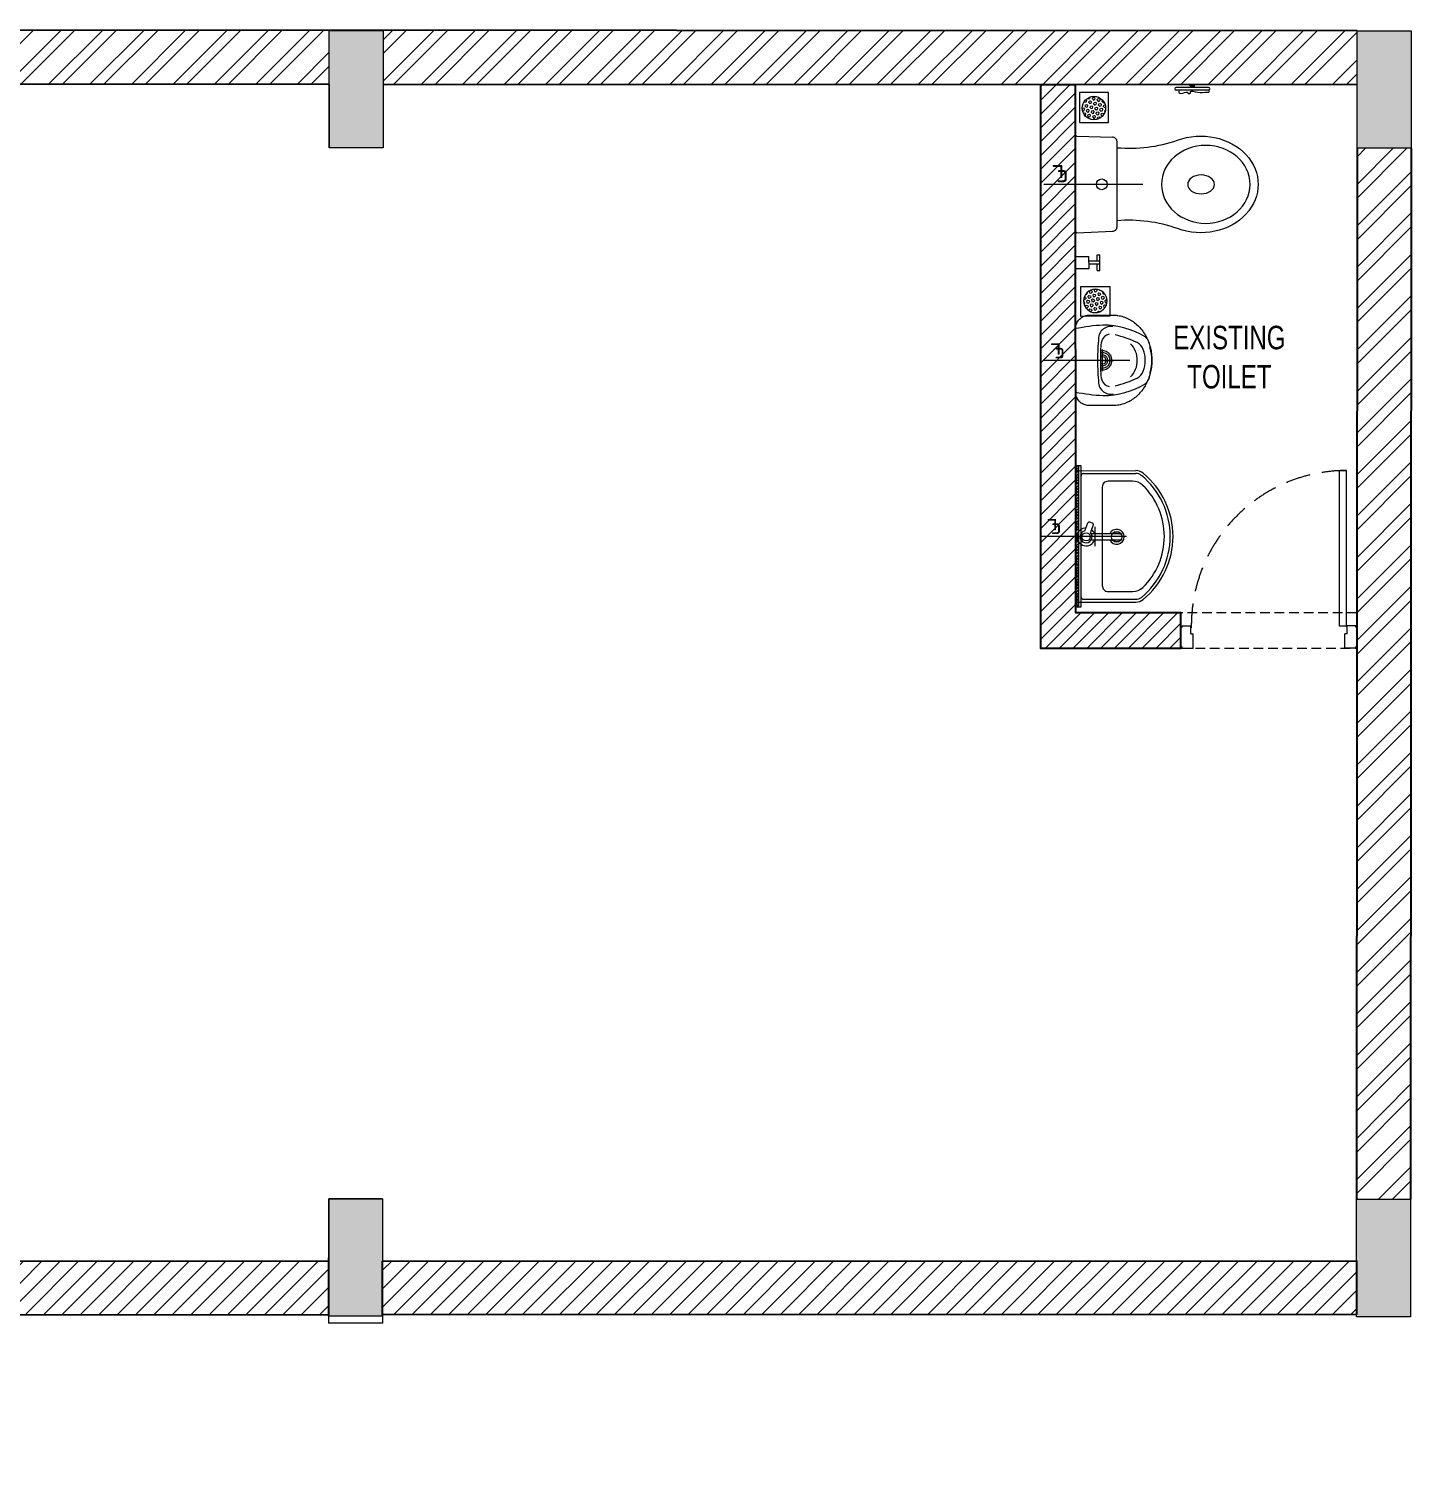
# Model space of a CAD drawing. Header units: feet. Extents: x 9100201 to 9130972, y -7060626 to -7048050.
# Drawn here: x 9125077 to 9130968, y -7054217 to -7048056 of the extents above; entities that cross this region are included whole.
import ezdxf

# ---------------------------------------------------------------- set-up
doc = ezdxf.new("R2010")
doc.units = ezdxf.units.FT
doc.header["$LTSCALE"] = 33
doc.header["$MEASUREMENT"] = 0
for name, pattern in [('a_p6_plan_L18$0$HIDDEN', [0.375, 0.25, -0.125]), ('CENTER', [2, 1.25, -0.25, 0.25, -0.25]), ('DOT2', [0.125, 0, -0.125]), ('HIDDEN', [9.525, 6.35, -3.175]), ('HIDDEN2', [4.7625, 3.175, -1.5875])]:
    doc.linetypes.add(name, pattern=pattern)
for name, color, linetype, lineweight in [('A-COL', 243, 'Continuous', 9), ('centerline-toilets', 2, 'CENTER', 13), ('column hatch', 5, 'Continuous', 0), ('Door', 2, 'Continuous', 13), ('ele', 252, 'Continuous', 13), ('Fhitting', 152, 'Continuous', 30), ('LENS-DIM', 252, 'Continuous', 5), ('LENS-DOOR', 34, 'Continuous', 20), ('LENS-TEXT', 31, 'Continuous', 5), ('LENS_CURTAIN', 5, 'a_p6_plan_L18$0$HIDDEN', 9), ('LN-HATCH', 251, 'Continuous', 0), ('Mirror', 150, 'Continuous', 20), ('Panelling', 65, 'Continuous', 18), ('PARTITION', 22, 'Continuous', 30), ('Toilet', 5, 'Continuous', 9)]:
    doc.layers.add(name, color=color, linetype=linetype, lineweight=lineweight)
doc.layers.add('A-WALL', color=1, linetype='Continuous')
doc.styles.add('LK TXT', font='GILC____.TTF', dxfattribs={"height": 100})
doc.styles.get("Standard").update_dxf_attribs({"font": 'GILC____.TTF'})

# ---------------------------------------------------------------- blocks, each defined once
blk = doc.blocks.new('Wash Basin')
at = {"layer": 'PARTITION', "lineweight": 9}
h = blk.add_hatch(dxfattribs=at)
h.set_pattern_fill('ANSI38', color=256, scale=70, angle=990, style=0, double=1)
h.set_pattern_definition([(315, (-64.7135, -33.325), (6.18718, 6.18718), []), (45, (-64.7135, -33.325), (6.18718, 18.56155), [21.875, -13.125])])
h.paths.add_polyline_path([(300.1, -22), (-300.1, -22), (-300.1, -34), (300.1, -34)])
at = {"layer": 'centerline-toilets', "linetype": 'HIDDEN', "ltscale": 10}
blk.add_line((0, -238.1), (0, 129.8), dxfattribs=at)
at = {"layer": 'Mirror', "ltscale": 0.5}
blk.add_lwpolyline([(-300.1, -34), (-300.1, -46), (300.1, -46), (300.1, -34)], close=True, dxfattribs=at)
at = {"layer": 'Panelling', "lineweight": 9}
blk.add_lwpolyline([(-300.1, -22), (-300.1, -34), (300.1, -34), (300.1, -22)], close=True, dxfattribs=at)
at = {"layer": 'Toilet', "ltscale": 100}
for p, q in [((-280, -32), (-280, -278.3)), ((-270, -22), (270, -22)), ((-268, -55), (-268, -278.3)), ((-258, -45), (258, -45)), ((268, -55), (268, -278.3)), ((280, -32), (280, -278.3)), ((-14.8, -88.6), (-14.6, -207.9)), ((11, -207.9), (10.8, -88.6))]:
    blk.add_line(p, q, dxfattribs=at)
blk.add_lwpolyline([(40.7, -103.2), (-41.1, -103.2)], dxfattribs=at)
blk.add_lwpolyline([(23.1, -61.6), (57.7, -73.5, -0.414214), (61.4, -81.2), (57.5, -92.5, -0.414214), (49.9, -96.2), (16.1, -84.6)], format="xyb", dxfattribs=at)
blk.add_lwpolyline([(-235, -264, 0.191896), (-217.2, -308.7, 0.420236), (217.2, -308.7, 0.191896), (235, -264), (235, -160.5, 0.414214), (210, -135.5), (-210, -135.5, 0.414214), (-235, -160.5)], format="xyb", close=True, dxfattribs=at)
for centre, radius in [((-2, -66.5), 17.5), ((-2, -196.8), 22.5)]:
    blk.add_circle(centre, radius, dxfattribs=at)
for centre, radius, start, end in [((-270, -32), 10, 90, 180), ((-258, -55), 10, 90, 180), ((258, -55), 10, 0, 90), ((270, -32), 10, 0, 90), ((-2, -197.1), 32.1, 113.08975, 66.24598), ((-2, -196.8), 20.5, 128.04034, 237.28993), ((-2, -196.8), 20.5, 304.47329, 50.73323), ((-230, -278.3), 50, 180, 218.44606), ((-230, -278.3), 38, 180, 218.44606), ((0, -89.3), 335.7, 219.31295, 320.68705), ((230, -278.3), 38, 321.55394, 0), ((230, -278.3), 50, 321.55394, 0), ((0, -89.3), 347.7, 219.28258, 320.71742)]:
    blk.add_arc(centre, radius, start, end, dxfattribs=at)
for centre, major_axis, start_param, end_param in [((-2, -66.5), (0, 38.3), 4.720493, 9.081982), ((-2, -66.5), (-0.2, -25.6), 1.769108, 7.074098), ((-2, -66.5), (0, 38.3), 3.484555, 4.083576), ((-1.8, -207.9), (-9.04, 9.04), 0.785398, 3.926991)]:
    blk.add_ellipse(centre, major_axis=major_axis, ratio=1, start_param=start_param, end_param=end_param, dxfattribs=at)
at = {"layer": 'centerline-toilets', "linetype": 'DOT2', "insert": (33.3, 61.8), "char_height": 75, "width": 495.827, "attachment_point": 5, "rotation": 90}
blk.add_mtext('{\\fISOCPEUR|b0|i0|c0|p34;℄}', dxfattribs=at)
blk = doc.blocks.new('DLF-RSP-AR-CD-DWG-4DT-3113$0$X-TYPICAL TOILET UPPER FLOORS - 02$0$urinals')
at = {"layer": 'Toilet'}
for p, q in [((0, -15.6), (0, 8.3)), ((-46.1, -115), (46.1, -115)), ((0, -105.4), (0, -161.1))]:
    blk.add_line(p, q, dxfattribs=at)
blk.add_lwpolyline([(135, 0), (-135, 0, 0.036949), (-150, -116.2, 0.138094), (-99.8, -297.1, 0.221721), (-52, -317.9, 0.062656), (0, -325, 0.062656), (52, -317.9, 0.221721), (99.8, -297.1, 0.138094), (150, -116.2, 0.036949)], format="xyb", close=True, dxfattribs=at)
for centre, radius, start, end in [((-94.3, -144.9), 47.1, 93.37082, 154.48244), ((-71.4, -149.9), 40.2, 106.70156, 169.72504), ((3.2, -1238.2), 1144.7, 90.16247, 95.02645), ((-50.5, -225.3), 118.5, 89.54541, 105.88575), ((-0.1, -996.2), 890.8, 89.99178, 93.18195), ((0, -115), 40, 167.42797, 12.57203), ((0, -115), 33, 164.1814, 15.8186), ((0, -115), 32, 163.60493, 16.39507), ((0, -115), 22.6, 155.66533, 24.33467), ((0, -115), 14.7, 139.91088, 40.08912), ((-3.2, -1238.2), 1144.7, 84.97355, 89.83753), ((0.1, -996.2), 890.8, 86.81805, 90.00822), ((50.5, -225.3), 118.5, 74.11425, 90.45459), ((71.4, -149.9), 40.2, 10.27496, 73.29844), ((94.3, -144.9), 47.1, 25.51756, 86.62918), ((-91, -152.7), 53.8, 148.48683, 188.64011), ((413.9, -38.4), 538.2, 193.99399, 204.56321), ((-413.9, -38.4), 538.2, 335.43679, 346.00601), ((91, -152.7), 53.8, 351.35989, 31.51317), ((-1.6, -165.3), 97.6, 225, 270.9552), ((1.6, -165.3), 97.6, 269.0448, 315), ((-30.1, -241.3), 50, 204.56321, 250.46064), ((-1.5, -160.9), 135.4, 250.46064, 270.64918), ((1.5, -160.9), 135.4, 269.35082, 289.53936), ((30.1, -241.3), 50, 289.53936, 335.43679)]:
    blk.add_arc(centre, radius, start, end, dxfattribs=at)
blk.add_open_spline([(135, 0), (105.3, 0), (75.7, 0), (-13.3, 0), (-72.7, 0), (-132.7, 0), (-133.4, 0), (-134.3, 0), (-134.5, 0), (-134.7, 0), (-134.9, 0), (-135, 0), (-135, 0), (-135, 0), (-135, 0), (-135, 0), (-135, 0), (-135.1, 0), (-135.1, 0), (-135.2, 0), (-135.2, 0), (-135.3, 0), (-135.4, 0), (-135.7, 0), (-135.8, 0), (-136.4, 0), (-136.7, 0), (-137.7, -0.1), (-138.4, -0.1), (-140.5, -0.2), (-141.9, -0.4), (-146.2, -1), (-149, -1.7), (-154.8, -3.4), (-157.6, -4.5), (-163.1, -7.3), (-165.8, -8.9), (-171, -12.5), (-173.4, -14.6), (-177.9, -19.1), (-180, -21.5), (-183.6, -26.7), (-185.2, -29.4), (-188, -34.9), (-189.1, -37.8), (-190.8, -43.5), (-191.5, -46.3), (-192, -49.8), (-192.1, -50.5), (-192.3, -52.5), (-192.4, -53.8), (-192.5, -55.7), (-192.5, -56.2), (-192.5, -56.9), (-192.5, -57), (-192.5, -57.2), (-192.5, -57.3), (-192.5, -57.4), (-192.5, -57.4), (-192.5, -57.5), (-192.5, -57.5), (-192.5, -57.5), (-192.5, -57.6), (-192.5, -57.7), (-192.5, -57.8), (-192.5, -57.9), (-192.5, -58.1), (-192.5, -58.4), (-192.5, -58.6), (-192.5, -59.3), (-192.5, -59.7), (-192.5, -61), (-192.5, -61.9), (-192.5, -64.6), (-192.5, -66.4), (-192.5, -71.7), (-192.5, -75.2), (-192.5, -85.8), (-192.5, -92.9), (-192.5, -114.2), (-192.5, -128.4), (-192.5, -146.1), (-192.5, -144.6), (-192.5, -149.2), (-192.5, -150.3), (-192.5, -153.7), (-192.5, -156), (-192.5, -158.5), (-192.5, -158.8), (-192.5, -159.2), (-192.5, -159.4), (-192.5, -159.7), (-192.5, -159.8), (-192.5, -159.9), (-192.5, -160), (-192.5, -160), (-192.5, -160), (-192.5, -160.1), (-192.5, -160.1), (-192.5, -160.2), (-192.5, -160.3), (-192.5, -160.5), (-192.5, -160.6), (-192.5, -161), (-192.5, -161.2), (-192.5, -161.9), (-192.5, -162.4), (-192.4, -163.9), (-192.4, -164.9), (-192.3, -167.8), (-192.2, -169.8), (-191.7, -175.8), (-191.2, -179.9), (-189.3, -190.9), (-187.5, -198), (-182.8, -212.2), (-179.9, -219.2), (-172.8, -233.1), (-168.7, -239.9), (-159.3, -253), (-154, -259.4), (-142.4, -271.4), (-136, -277), (-122.6, -287.5), (-115.4, -292.3), (-100.5, -300.9), (-92.8, -304.8), (-76.9, -311.5), (-68.8, -314.3), (-52.5, -318.9), (-44.4, -320.7), (-28.1, -323.4), (-20, -324.2), (-9.4, -324.8), (-6.7, -324.9), (-2.5, -325), (-1, -325), (2, -325), (3.6, -325), (8.2, -324.9), (11.3, -324.7), (20.7, -324.1), (27, -323.5), (41.8, -321.2), (50.2, -319.5), (67, -314.9), (75.4, -312), (91.8, -305.3), (99.8, -301.4), (115.1, -292.5), (122.5, -287.5), (136.4, -276.8), (142.9, -270.9), (154.7, -258.5), (160.1, -252), (169.7, -238.4), (173.8, -231.3), (180.9, -217), (183.8, -209.7), (188.3, -195.1), (189.9, -187.8), (191.2, -179.3), (191.4, -178), (191.8, -174.1), (192.1, -171.5), (192.3, -167.9), (192.3, -166.9), (192.5, -164), (192.5, -162), (192.5, -160), (192.5, -159.9), (192.5, -159.8), (192.5, -159.7), (192.5, -159.5), (192.5, -159.4), (192.5, -159), (192.5, -158.8), (192.5, -158), (192.5, -157.5), (192.5, -155.9), (192.5, -154.9), (192.5, -151.8), (192.5, -149.7), (192.5, -143.5), (192.5, -144.3), (192.5, -131.9), (192.5, -123.6), (192.5, -98.8), (192.5, -82.2), (192.5, -64.8), (192.5, -64), (192.5, -61.5), (192.5, -59.9), (192.5, -58), (192.5, -57.8), (192.5, -57.5), (192.5, -57.5), (192.5, -57.4), (192.5, -57.4), (192.5, -57.4), (192.5, -57.3), (192.5, -57.2), (192.5, -57.2), (192.5, -57), (192.5, -56.8), (192.5, -56.4), (192.5, -56.1), (192.5, -55.3), (192.4, -54.7), (192.3, -53), (192.2, -51.9), (191.8, -48.4), (191.4, -46), (190, -40.4), (188.9, -37.2), (186.1, -30.8), (184.3, -27.7), (180.2, -21.8), (177.9, -19.1), (172.8, -14), (170, -11.7), (164, -7.7), (160.9, -6.1), (154.5, -3.3), (151.3, -2.3), (144.8, -0.7), (141.6, -0.3), (137.3, 0), (136.1, 0), (135, 0)], degree=3, knots=[0, 0, 0, 0, 0.329607, 0.329607, 0.988822, 0.988822, 0.996691, 0.996691, 0.998638, 0.998638, 0.99992, 0.99992, 1.000227, 1.000227, 1.000534, 1.000534, 1.001148, 1.001148, 1.002375, 1.002375, 1.00483, 1.00483, 1.009739, 1.009739, 1.019558, 1.019558, 1.039196, 1.039196, 1.078472, 1.078472, 1.157024, 1.157024, 1.314128, 1.314128, 1.471232, 1.471232, 1.628335, 1.628335, 1.785439, 1.785439, 1.942543, 1.942543, 2.099647, 2.099647, 2.256751, 2.256751, 2.413855, 2.413855, 2.450944, 2.450944, 2.525122, 2.525122, 2.556641, 2.556641, 2.563699, 2.563699, 2.567479, 2.567479, 2.57001, 2.57001, 2.570783, 2.570783, 2.572328, 2.572328, 2.573873, 2.573873, 2.576964, 2.576964, 2.583145, 2.583145, 2.595507, 2.595507, 2.620232, 2.620232, 2.669681, 2.669681, 2.76858, 2.76858, 2.966376, 2.966376, 3.36197, 3.36197, 3.45996, 3.45996, 3.491387, 3.491387, 3.554241, 3.554241, 3.562213, 3.562213, 3.566829, 3.566829, 3.570018, 3.570018, 3.570684, 3.570684, 3.571294, 3.571294, 3.571904, 3.571904, 3.573124, 3.573124, 3.575564, 3.575564, 3.580444, 3.580444, 3.590203, 3.590203, 3.609723, 3.609723, 3.648762, 3.648762, 3.72684, 3.72684, 3.861362, 3.861362, 3.995884, 3.995884, 4.130406, 4.130406, 4.264928, 4.264928, 4.39945, 4.39945, 4.533972, 4.533972, 4.668494, 4.668494, 4.803016, 4.803016, 4.937539, 4.937539, 5.072061, 5.072061, 5.118026, 5.118026, 5.144558, 5.144558, 5.17109, 5.17109, 5.224154, 5.224154, 5.330281, 5.330281, 5.468863, 5.468863, 5.607445, 5.607445, 5.746027, 5.746027, 5.884609, 5.884609, 6.023191, 6.023191, 6.161773, 6.161773, 6.300355, 6.300355, 6.438937, 6.438937, 6.577519, 6.577519, 6.602876, 6.602876, 6.653589, 6.653589, 6.673028, 6.673028, 6.711906, 6.711906, 6.713712, 6.713712, 6.715518, 6.715518, 6.719129, 6.719129, 6.726351, 6.726351, 6.740796, 6.740796, 6.769686, 6.769686, 6.827466, 6.827466, 6.943027, 6.943027, 7.174147, 7.174147, 7.636387, 7.636387, 7.659394, 7.659394, 7.705407, 7.705407, 7.71212, 7.71212, 7.713128, 7.713128, 7.714137, 7.714137, 7.716153, 7.716153, 7.720185, 7.720185, 7.728249, 7.728249, 7.744378, 7.744378, 7.776636, 7.776636, 7.841152, 7.841152, 7.970184, 7.970184, 8.14844, 8.14844, 8.326696, 8.326696, 8.504953, 8.504953, 8.683209, 8.683209, 8.861465, 8.861465, 9.039722, 9.039722, 9.217978, 9.217978, 9.283185, 9.283185, 9.283185, 9.283185], dxfattribs=at)
blk = doc.blocks.new('jALI')
at = {"layer": 'Toilet', "ltscale": 5}
h = blk.add_hatch(dxfattribs=at)
h.set_pattern_fill('HEX', color=256, scale=50, angle=135, double=1)
h.set_pattern_definition([(135, (-344825.863, 460708.187), (-7.65465545, -7.65465545), [6.25, -12.5]), (255, (-344825.863, 460708.187), (10.4564538, -2.80179835), [6.25, -12.5]), (195, (-344830.282, 460712.606), (2.80179835, -10.4564538), [6.25, -12.5])])
edge = h.paths.add_edge_path()
edge.add_arc((-393187.5, 163647.6), 50, -90, 270)
blk.add_lwpolyline([(-393249.5, 163581.9), (-393125.5, 163581.9), (-393125.5, 163709.4), (-393249.5, 163709.4)], close=True, dxfattribs=at)
blk.add_circle((-393187.5, 163647.6), 50, dxfattribs=at)
blk = doc.blocks.new('Urinal')
at = {"layer": 'centerline-toilets', "linetype": 'HIDDEN', "ltscale": 10}
blk.add_line((0, 230.9), (0, -137), dxfattribs=at)
at = {"layer": 'Fhitting', "lineweight": 0, "ltscale": 0.5, "rotation": 180}
blk.add_blockref('DLF-RSP-AR-CD-DWG-4DT-3113$0$X-TYPICAL TOILET UPPER FLOORS - 02$0$urinals', (0, 0), dxfattribs=at)
at = {"layer": 'Fhitting', "lineweight": 0, "ltscale": 0.5, "xscale": -1, "rotation": 90}
blk.add_blockref('jALI', (163394.4, -393103.5), dxfattribs=at)
at = {"layer": 'centerline-toilets', "linetype": 'DOT2', "insert": (-31.4, -69), "char_height": 75, "width": 495.827, "attachment_point": 5, "rotation": 270}
blk.add_mtext('{\\fISOCPEUR|b0|i0|c0|p34;℄}', dxfattribs=at)
blk = doc.blocks.new('WC')
at = {"layer": 'centerline-toilets', "linetype": 'HIDDEN', "ltscale": 10}
blk.add_line((0, 286.3), (0, -134.7), dxfattribs=at)
at = {"layer": 'Toilet'}
for p, q in [((-412.8, 566.9), (-412.8, 428.9)), ((-400.8, 566.9), (-400.8, 428.9)), ((-418.8, 506.9), (-424.8, 506.9)), ((-424.8, 506.9), (-424.8, 488.9)), ((-418.8, 506.9), (-418.8, 488.9)), ((-418.8, 503.9), (-412.8, 503.9)), ((-418.8, 488.9), (-424.8, 488.9)), ((-418.8, 491.9), (-412.8, 491.9)), ((-205.8, 5.9), (-201.7, 157.2)), ((180.6, 176.8), (-182.6, 176.8)), ((205.8, 5.9), (199.8, 157.2)), ((-200.1, 0), (200.1, 0))]:
    blk.add_line(p, q, dxfattribs=at)
at = {"layer": 'Toilet', "ltscale": 100}
for p, q in [((366.1, 103), (300.3, 103)), ((300.3, 91.5), (300.3, 103)), ((326.3, 91.5), (300.3, 91.5)), ((326.3, 103), (326.3, 57.2)), ((340.1, 103), (340.1, 57.2)), ((366.1, 91.5), (340.1, 91.5)), ((366.1, 91.5), (366.1, 103)), ((307.2, 0), (307.2, 57.2)), ((359.2, 57.2), (307.2, 57.2)), ((359.2, 57.2), (359.2, 0)), ((359.2, 0), (307.2, 0))]:
    blk.add_line(p, q, dxfattribs=at)
at = {"layer": 'Toilet'}
blk.add_circle((-0.3, 111.6), 22.9, dxfattribs=at)
for centre, radius, start, end in [((-406.8, 566.9), 6, 0, 180), ((-776.4, 231.1), 622.3, 354.997, 19.06186), ((776, 226.4), 623.4, 160.51959, 184.56168), ((-406.8, 428.9), 6, 180, 0), ((-182.4, 157.5), 19.3, 90.35094, 180.89813), ((180.5, 157.5), 19.3, 359.10187, 89.64906), ((-200.1, 5.7), 5.72, 177.95459, 270), ((200.1, 5.7), 5.72, 270, 2.04541)]:
    blk.add_arc(centre, radius, start, end, dxfattribs=at)
at = {"layer": 'Toilet', "extrusion": (0, 0, -1)}
for centre, major_axis, ratio, start_param, end_param in [((0, 533.5), (0, -244.6), 0.842028, 7.436326, 11.41323), ((0, 535.1), (0, -57.2), 0.7, 1.570796326794896, 7.853981633974482)]:
    blk.add_ellipse(centre, major_axis=major_axis, ratio=ratio, start_param=start_param, end_param=end_param, dxfattribs=at)
blk.add_ellipse((0, 555), major_axis=(0, -188.8), ratio=0.878788, dxfattribs=at)
at = {"layer": 'Toilet'}
blk.add_open_spline([(-400.8, 441), (-397.1, 440.5), (-384.3, 439), (-389, 459.3), (-395.6, 479.8), (-385.6, 478), (-385.9, 491.3), (-402.7, 487.2), (-384.8, 532.1), (-395.5, 546.6), (-390.9, 570.2), (-397.2, 568.8), (-400.8, 568)], degree=3, knots=[0, 0, 0, 0, 9.744972, 33.823887, 47.583551, 49.497915, 60.560502, 63.822284, 93.508019, 135.756925, 141.904352, 150.301906, 150.301906, 150.301906, 150.301906], dxfattribs=at)
at = {"layer": 'Fhitting', "lineweight": 0, "ltscale": 0.5, "rotation": 270}
blk.add_blockref('jALI', (-163972.9, -393109.2), dxfattribs=at)
at = {"layer": 'centerline-toilets', "linetype": 'DOT2', "insert": (-35.9, -56.9), "char_height": 85.827, "width": 567.402, "attachment_point": 5, "rotation": 270}
blk.add_mtext('{\\fISOCPEUR|b0|i0|c0|p34;℄}', dxfattribs=at)
blk = doc.blocks.new('*U46')
at = {"layer": 'LENS-DOOR'}
for p, q in [((548121.7, 1779235.3), (548121.7, 1778573.8)), ((548121.7, 1779235.3), (548153, 1779235.3)), ((548153, 1778573.8), (548153, 1779235.3)), ((547447.3, 1778568.6), (547452.5, 1778568.6)), ((547447.3, 1778484.1), (547447.3, 1778568.6)), ((547452.5, 1778573.8), (547488.9, 1778573.8)), ((547452.5, 1778568.6), (547452.5, 1778573.8)), ((547488.9, 1778539.9), (547488.9, 1778573.8)), ((548121.7, 1778573.8), (548153, 1778573.8)), ((548192.1, 1778573.8), (548155.6, 1778573.8)), ((548155.6, 1778539.9), (548155.6, 1778573.8)), ((548192.1, 1778568.6), (548192.1, 1778573.8)), ((548197.3, 1778568.6), (548192.1, 1778568.6)), ((548197.3, 1778484.1), (548197.3, 1778568.6)), ((547447.3, 1778484.1), (547452.5, 1778484.1)), ((547452.5, 1778478.9), (547452.5, 1778484.1)), ((547488.9, 1778539.9), (547499.3, 1778539.9)), ((547499.3, 1778478.9), (547499.3, 1778539.9)), ((548145.2, 1778478.9), (548145.2, 1778539.9)), ((548155.6, 1778539.9), (548145.2, 1778539.9)), ((548192.1, 1778478.9), (548192.1, 1778484.1)), ((548197.3, 1778484.1), (548192.1, 1778484.1)), ((547452.5, 1778478.9), (547499.3, 1778478.9)), ((548192.1, 1778478.9), (548145.2, 1778478.9))]:
    blk.add_line(p, q, dxfattribs=at)
at = {"layer": 'LENS-DOOR', "color": 7, "linetype": 'HIDDEN2'}
blk.add_ellipse((548153, 1778573.8), major_axis=(-661.5, 0), ratio=1, start_param=-1.570791, end_param=0.051209, dxfattribs=at)
blk = doc.blocks.new('A$C79009803')
at = {"layer": 'column hatch'}
h = blk.add_hatch(color=8, dxfattribs=at)
h.dxf.hatch_style = 1
h.paths.add_polyline_path([(11711.1, -1078.5), (11481, -1078.4), (11481.4, -578.3), (11711.4, -578.4)])
h.paths.add_polyline_path([(11714.5, 3899.6), (11484.4, 3899.7), (11484.8, 4399.8), (11714.8, 4399.7)])
h.paths.add_polyline_path([(7333.2, 3902.6), (7103.1, 3902.7), (7103.5, 4402.8), (7333.5, 4402.6)])
h.paths.add_polyline_path([(7329.8, -1075.5), (7099.7, -1075.4), (7100.1, -575.3), (7330.1, -575.5)])
h.paths.add_polyline_path([(4348.9, -1073.5), (4118.9, -1073.4), (4119.2, -573.3), (4349.3, -573.4)])
h.paths.add_polyline_path([(4352.3, 3904.6), (4122.2, 3904.7), (4122.6, 4404.8), (4352.6, 4404.7)])
h.paths.add_polyline_path([(1411.4, 3906.6), (1181.4, 3906.7), (1181.7, 4406.8), (1411.8, 4406.7)])
h.paths.add_polyline_path([(1408.1, -1071.5), (1178, -1071.4), (1178.3, -571.3), (1408.4, -571.4)])
h.paths.add_polyline_path([(-1539.4, -1069.4), (-1769.5, -1069.3), (-1769.2, -569.2), (-1539.1, -569.4)])
h.paths.add_polyline_path([(-1539.4, 3908.6), (-1769.5, 3908.7), (-1769.2, 4408.8), (-1539.1, 4408.7)])
h.paths.add_polyline_path([(-4880.4, 3910.9), (-5110.5, 3911), (-5110.1, 4411.1), (-4880.1, 4410.9)])
h.paths.add_polyline_path([(-4381.4, -1422.9), (-4456.7, -1640.3), (-4929.2, -1476.6), (-4853.9, -1259.2)])
h.paths.add_polyline_path([(-11371, -86.6), (-11555.9, 66.5), (-10803.3, 975.3), (-10618.4, 822.2)])
h.paths.add_polyline_path([(-14668.5, -4068.5), (-14853.4, -3915.4), (-14088, -2991.2), (-13903.1, -3144.3)])
h.paths.add_polyline_path([(-14627.2, -7907), (-14812.1, -7753.9), (-14537.8, -7422.7), (-14353, -7575.8)])
h.paths.add_polyline_path([(-18663, -4564.8), (-18847.9, -4411.8), (-18573.6, -4080.6), (-18388.8, -4233.6)])
at = {"layer": 'LN-HATCH'}
h = blk.add_hatch(dxfattribs=at)
h.set_pattern_fill('ANSI32', color=256, scale=333, angle=180)
h.set_pattern_definition([(225, (-11307537.08, 5495392.03), (88.2999593, -88.2999593), []), (225, (-11307595.94, 5495392.03), (88.2999593, -88.2999593), [])])
h.paths.add_polyline_path([(7333.4, 4172.6), (11484.6, 4169.8), (11484.8, 4399.8), (7333.5, 4402.6)])
h.paths.add_polyline_path([(11714.4, 3899.6), (11484.4, 3899.7), (11481.4, -578.3), (11711.4, -578.4)])
h.paths.add_polyline_path([(4352.6, 4404.7), (4352.5, 4174.7), (7103.3, 4172.8), (7103.5, 4402.8)])
h.paths.add_polyline_path([(4122.6, 4404.8), (1411.8, 4406.7), (1411.6, 4176.7), (4122.4, 4174.8)])
h.paths.add_polyline_path([(1181.7, 4406.8), (-1539.1, 4408.7), (-1539.2, 4178.7), (1181.6, 4176.8)])
h.paths.add_polyline_path([(-1769.5, 759.9), (-1505.9, 760.3), (-1505.8, 982.9), (-1539.1, 982.5), (-1556, 3908.6), (-1776.1, 3908.7)])
h.paths.add_polyline_path([(-4881, 1586.1), (-4887, 3910.9), (-5117.1, 3911), (-5111.5, 1837.1), (-5131.5, 1837.8), (-5185.7, 1588.4)])
h.paths.add_polyline_path([(-4880.2, 4180.9), (-1769.3, 4178.8), (-1769.2, 4408.8), (-4880.1, 4410.9)])
h = blk.add_hatch(dxfattribs=at)
h.set_pattern_fill('ANSI31', color=256, scale=333, angle=180)
h.set_pattern_definition([(225, (-11307537.077, 5495392.03), (29.43331977, -29.43331977), [])])
h.paths.add_polyline_path([(10733.2, 1920.2), (10284.6, 1920.2), (10284.6, 4170.6), (10134.6, 4170.7), (10134.6, 1770.2), (10733.2, 1770.2)])
h = blk.add_hatch(dxfattribs=at)
h.set_pattern_fill('ANSI31', color=256, scale=444, angle=180)
h.set_pattern_definition([(225, (-11307537.077, 5495392.03), (39.24442636, -39.24442636), [])])
h.paths.add_polyline_path([(11481, -840.4), (7330, -840.4), (7330, -1069.4), (11481, -1069.4)])
h.paths.add_polyline_path([(7099.7, -839.4), (4349.1, -839.4), (4349.1, -1069.4), (7099.7, -1069.4)])
h.paths.add_polyline_path([(1178, -839.4), (-1539.3, -839.4), (-1539.3, -1069.4), (1178, -1069.4)])
h.paths.add_polyline_path([(4118.9, -839.4), (1408.2, -839.4), (1408.2, -1069.4), (4118.9, -1069.4)])
h.paths.add_polyline_path([(-13155.4, -6035.6), (-14430, -7512), (-14353, -7575.8), (-13076.2, -6101.3)])
h.paths.add_polyline_path([(-18485, -4153.9), (-16921.4, -2202.9), (-17010, -2129.5), (-18573.6, -4080.6)])
at = {"layer": 'A-COL'}
for p, q in [((7103.3, 4172.8), (7103.1, 3902.7)), ((7333.4, 4172.6), (7333.2, 3902.6)), ((7333.2, 3902.6), (7103.1, 3902.7)), ((7100.1, -575.3), (7099.7, -1105.1)), ((7330.1, -575.5), (7100.1, -575.3)), ((7330.1, -575.5), (7329.8, -1105.3)), ((11486.8, -578.3), (11481.4, -578.3)), ((7329.8, -1105.3), (7099.7, -1105.1))]:
    blk.add_line(p, q, dxfattribs=at)
for points in [[(7333.2, 3902.6), (7103.1, 3902.7), (7103.5, 4402.8), (7333.5, 4402.6)], [(11714.5, 3899.6), (11484.4, 3899.7), (11484.8, 4399.8), (11714.8, 4399.7)], [(7329.8, -1075.5), (7099.7, -1075.4), (7100.1, -575.3), (7330.1, -575.5)], [(11711.1, -1078.5), (11481, -1078.4), (11481.4, -578.3), (11711.4, -578.4)]]:
    blk.add_lwpolyline(points, close=True, dxfattribs=at)
at = {"layer": 'A-WALL'}
for p, q in [((11484.8, 4399.7), (-9098.1, 4413.8)), ((7103.3, 4172.8), (4352.5, 4174.7)), ((11484.6, 4169.8), (7333.4, 4172.6)), ((11484.4, 3899.7), (11481.4, -578.3)), ((11714.4, 3899.6), (11711.4, -578.4))]:
    blk.add_line(p, q, dxfattribs=at)
for points in [[(10733.2, 1920.2), (10284.6, 1920.2), (10284.6, 4170.6), (10134.6, 4170.7), (10134.6, 1770.2), (10733.2, 1770.2)], [(4349.1, -839.4), (7099.7, -839.4), (7099.7, -1069.4), (4349.1, -1069.4)], [(7330, -840.4), (11481, -840.4), (11481, -1069.4), (7330, -1069.4)]]:
    blk.add_lwpolyline(points, close=True, dxfattribs=at)
at = {"layer": 'LENS_CURTAIN', "ltscale": 5}
blk.add_lwpolyline([(10733.2, 1920.2), (10733.2, 1770.2), (11483.2, 1770.2), (11483.2, 1920.2)], close=True, dxfattribs=at)
at = {"layer": 'Door'}
blk.add_blockref('*U46', (-536714.1, -1776708.7), dxfattribs=at)
at = {"layer": 'ele', "color": 0, "lineweight": -2}
for name, p, rotation in [('WC', (10284.6, 3745.8), 270), ('Urinal', (10284.6, 2996.3), 270), ('Wash Basin', (10262.6, 2246.3), 89.99999999999999)]:
    blk.add_blockref(name, p, dxfattribs=dict(at, rotation=rotation))
blk = doc.blocks.new('A$Ce45749d8')
at = {"layer": 'LENS-DIM', "color": 2}
blk.add_blockref('A$C79009803', (8911.5, 535.9, 0), dxfattribs=at)

msp = doc.modelspace()

# ---------------------------------------------------------------- block references
at = {"layer": 'LENS-DIM', "color": 2, "rotation": 0.0163409346695699}
msp.add_blockref('A$Ce45749d8', (9110343, -7053005.8, 0), dxfattribs=at)

# ---------------------------------------------------------------- texts
at = {"layer": 'LENS-TEXT', "color": 0, "linetype": 'Continuous', "ltscale": 3, "insert": (9130193.5, -7049455, 0), "char_height": 100, "attachment_point": 5, "style": 'LK TXT'}
msp.add_mtext_dynamic_manual_height_columns('EXISTING TOILET', width=510.837, gutter_width=1, heights=[0], dxfattribs=at)

doc.saveas('drawing.dxf')
